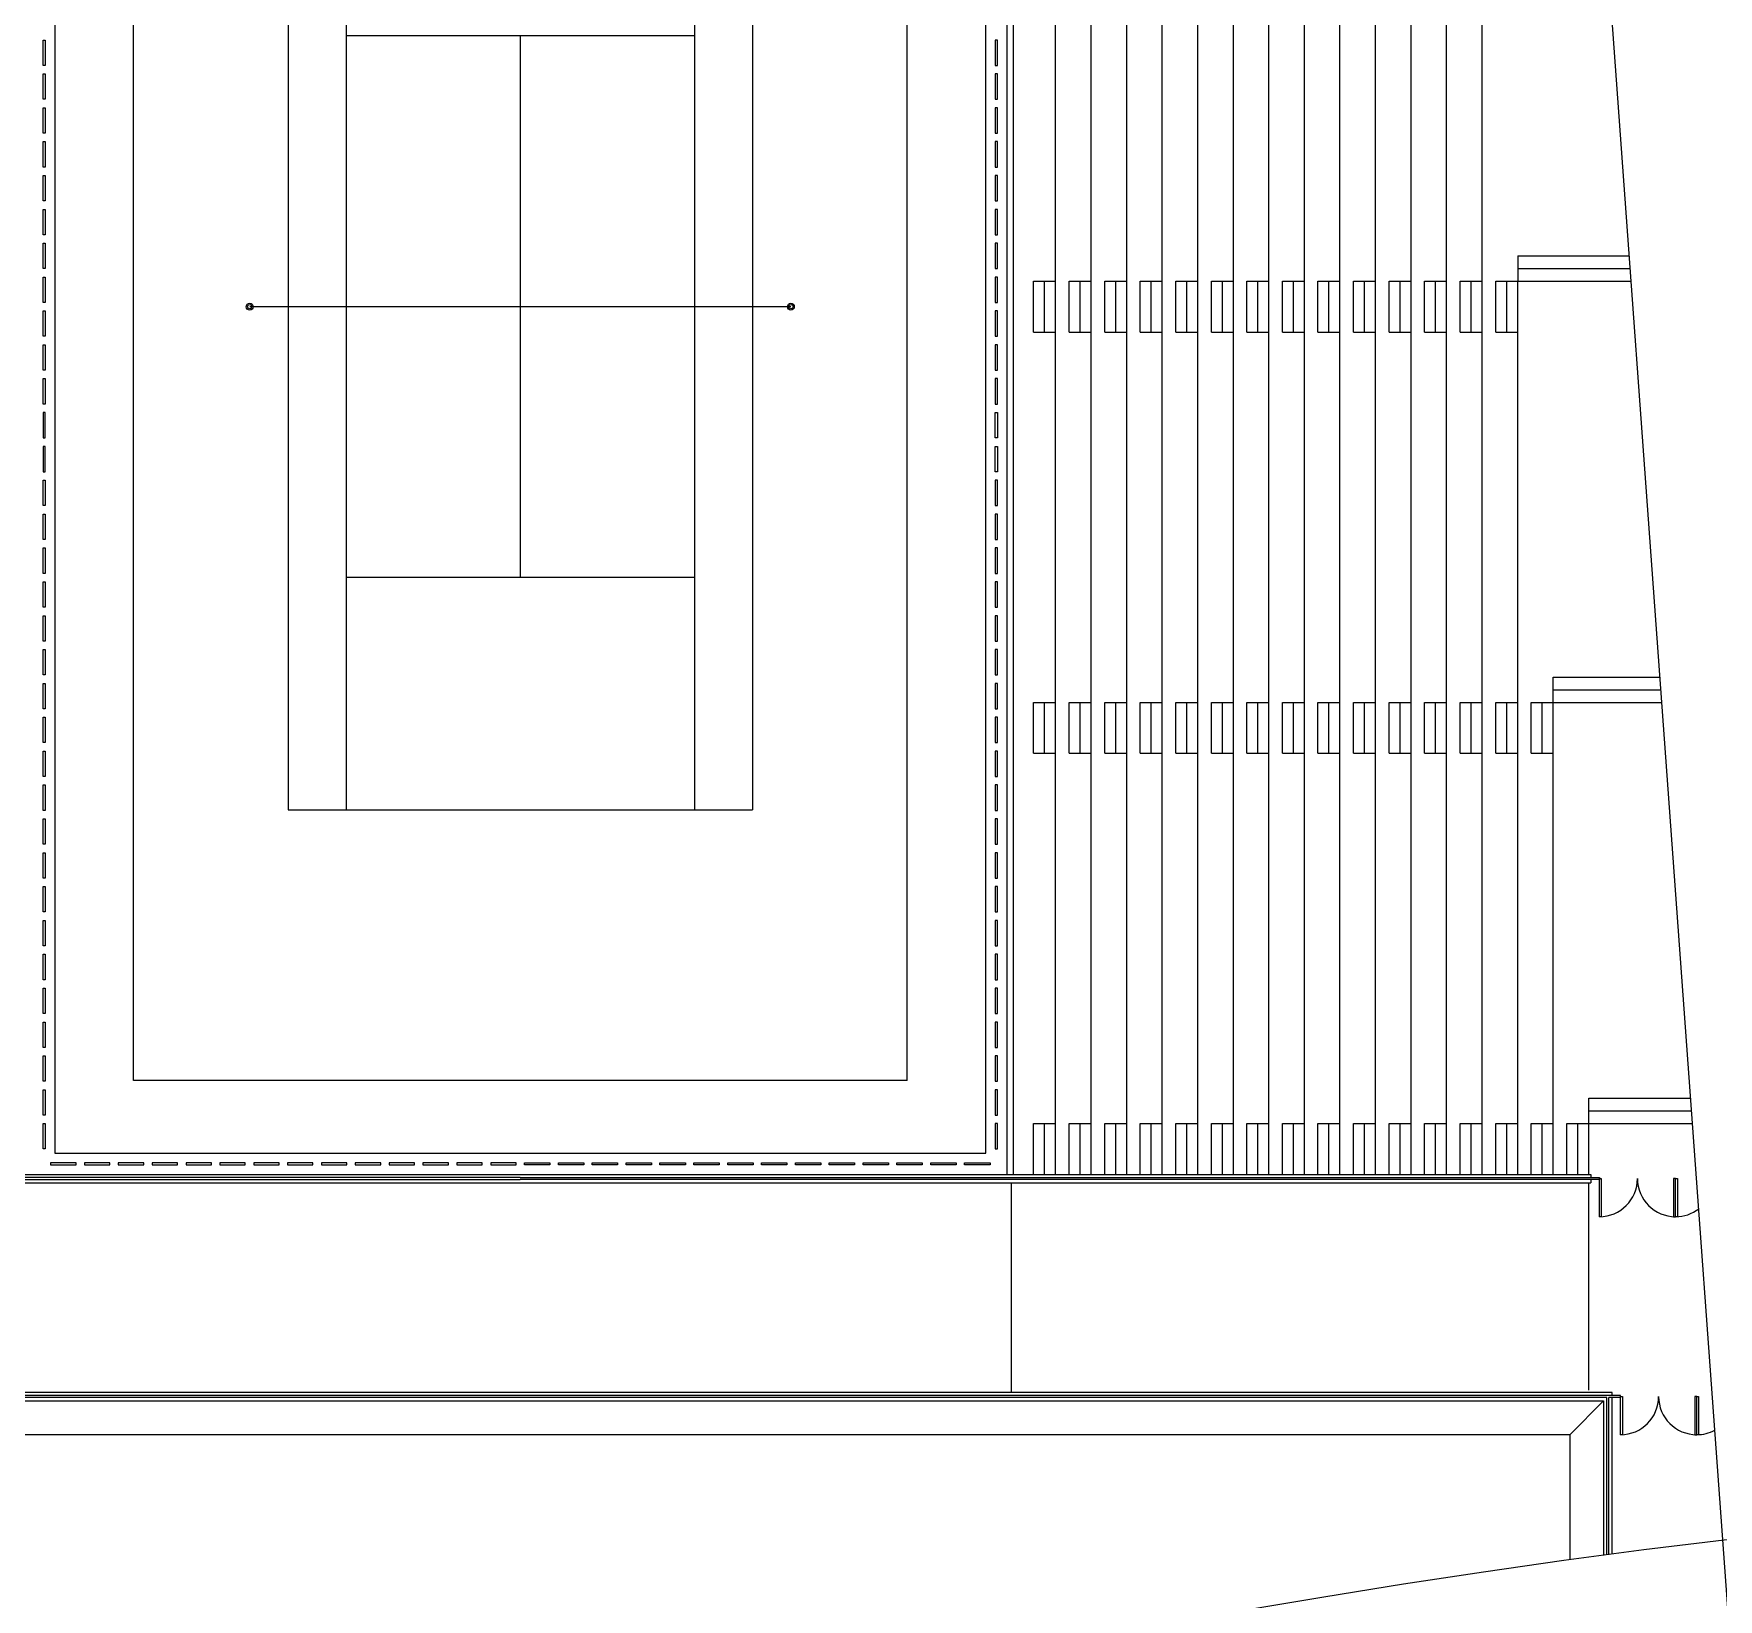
# Model space of a CAD drawing. Extents: x 23317406 to 24383751, y 42324270 to 43451021.
# Drawn here: x 24115700 to 24118354, y 43196501 to 43198967 of the extents above; entities that cross this region are included whole.
import ezdxf

# ---------------------------------------------------------------- set-up
doc = ezdxf.new("R2010")
doc.units = 0
doc.header["$MEASUREMENT"] = 0
doc.layers.add('CT', color=9, linetype='CONTINUOUS')
doc.layers.add('墙', color=7, linetype='CONTINUOUS')

msp = doc.modelspace()

# ---------------------------------------------------------------- linework, layer by layer
at = {"layer": 'CT', "color": 6, "linetype": 'ByBlock'}
for p, q in [((24118461.67937, 43195218.42503, -1), (24118086.0697, 43200376.79794, -1)), ((24117233.70132, 43199903.46461, -1), (24117233.70132, 43197170.13128, -1)), ((24117243.70132, 43199903.46461, -1), (24117243.70132, 43197170.13128, -1)), ((24117310.36798, 43197170.13128, -1), (24117310.36798, 43199903.46461, -1)), ((24117366.36798, 43197170.13128, -1), (24117366.36798, 43199903.46461, -1)), ((24117422.36798, 43197170.13128, -1), (24117422.36798, 43199903.46461, -1)), ((24117478.36798, 43197170.13128, -1), (24117478.36798, 43199903.46461, -1)), ((24117534.36798, 43197170.13128, -1), (24117534.36798, 43199903.46461, -1)), ((24117590.36798, 43197170.13128, -1), (24117590.36798, 43199903.46461, -1)), ((24117646.36798, 43197170.13128, -1), (24117646.36798, 43199903.46461, -1)), ((24117702.36798, 43197170.13128, -1), (24117702.36798, 43199903.46461, -1)), ((24117758.36798, 43197170.13128, -1), (24117758.36798, 43199903.46461, -1)), ((24117814.36798, 43197170.13128, -1), (24117814.36798, 43199903.46461, -1)), ((24117870.36798, 43197170.13128, -1), (24117870.36798, 43199903.46461, -1)), ((24117926.36798, 43197170.13128, -1), (24117926.36798, 43199903.46461, -1)), ((24117982.36798, 43197170.13128, -1), (24117982.36798, 43199903.46461, -1)), ((24115733.70132, 43199870.13128, -1), (24115733.70132, 43197203.46461, -1)), ((24117200.36798, 43197203.46461, -1), (24117200.36798, 43199870.13128, -1)), ((24115857.36798, 43197317.79794, -1), (24115857.36798, 43199755.79794, -1)), ((24117076.70132, 43197317.79794, -1), (24117076.70132, 43199755.79794, -1)), ((24116101.36798, 43199329.13128, -1), (24116101.36798, 43197744.46461, -1)), ((24116192.70132, 43199329.13128, -1), (24116192.70132, 43197744.46461, -1)), ((24116741.36798, 43199329.13128, -1), (24116741.36798, 43197744.46461, -1)), ((24116832.70132, 43199329.13128, -1), (24116832.70132, 43197744.46461, -1)), ((24115715.36799, 43198916.79794, -1), (24115715.36799, 43198956.79794, -1)), ((24115715.36799, 43198956.79794, -1), (24115718.70132, 43198956.79794, -1)), ((24115718.70132, 43198956.79794, -1), (24115718.70132, 43198916.79794, -1)), ((24116741.36798, 43198963.46461, -1), (24116192.70132, 43198963.46461, -1)), ((24116467.03465, 43198963.46461, -1), (24116467.03465, 43198110.13128, -1)), ((24117218.70132, 43198956.79794, -1), (24117215.36798, 43198956.79794, -1)), ((24117215.36798, 43198956.79794, -1), (24117215.36798, 43198916.79794, -1)), ((24117218.70132, 43198916.79794, -1), (24117218.70132, 43198956.79794, -1)), ((24115718.70132, 43198916.79794, -1), (24115715.36799, 43198916.79794, -1)), ((24115715.36799, 43198863.46461, -1), (24115715.36799, 43198903.46461, -1)), ((24115715.36799, 43198903.46461, -1), (24115718.70132, 43198903.46461, -1)), ((24115718.70132, 43198903.46461, -1), (24115718.70132, 43198863.46461, -1)), ((24117215.36798, 43198916.79794, -1), (24117218.70132, 43198916.79794, -1)), ((24117218.70132, 43198903.46461, -1), (24117215.36798, 43198903.46461, -1)), ((24117215.36798, 43198903.46461, -1), (24117215.36798, 43198863.46461, -1)), ((24117218.70132, 43198863.46461, -1), (24117218.70132, 43198903.46461, -1)), ((24115718.70132, 43198863.46461, -1), (24115715.36799, 43198863.46461, -1)), ((24115715.36799, 43198810.13128, -1), (24115715.36799, 43198850.13128, -1)), ((24115715.36799, 43198850.13128, -1), (24115718.70132, 43198850.13128, -1)), ((24115718.70132, 43198850.13128, -1), (24115718.70132, 43198810.13128, -1)), ((24117215.36798, 43198863.46461, -1), (24117218.70132, 43198863.46461, -1)), ((24117218.70132, 43198850.13128, -1), (24117215.36798, 43198850.13128, -1)), ((24117215.36798, 43198850.13128, -1), (24117215.36798, 43198810.13128, -1)), ((24117218.70132, 43198810.13128, -1), (24117218.70132, 43198850.13128, -1)), ((24115718.70132, 43198810.13128, -1), (24115715.36799, 43198810.13128, -1)), ((24115715.36799, 43198756.79794, -1), (24115715.36799, 43198796.79794, -1)), ((24115715.36799, 43198796.79794, -1), (24115718.70132, 43198796.79794, -1)), ((24115718.70132, 43198796.79794, -1), (24115718.70132, 43198756.79794, -1)), ((24117215.36798, 43198810.13128, -1), (24117218.70132, 43198810.13128, -1)), ((24117218.70132, 43198796.79794, -1), (24117215.36798, 43198796.79794, -1)), ((24117215.36798, 43198796.79794, -1), (24117215.36798, 43198756.79794, -1)), ((24117218.70132, 43198756.79794, -1), (24117218.70132, 43198796.79794, -1)), ((24115718.70132, 43198756.79794, -1), (24115715.36799, 43198756.79794, -1)), ((24115715.36799, 43198703.46461, -1), (24115715.36799, 43198743.46461, -1)), ((24115715.36799, 43198743.46461, -1), (24115718.70132, 43198743.46461, -1)), ((24115718.70132, 43198743.46461, -1), (24115718.70132, 43198703.46461, -1)), ((24117215.36798, 43198756.79794, -1), (24117218.70132, 43198756.79794, -1)), ((24117218.70132, 43198743.46461, -1), (24117215.36798, 43198743.46461, -1)), ((24117215.36798, 43198743.46461, -1), (24117215.36798, 43198703.46461, -1)), ((24117218.70132, 43198703.46461, -1), (24117218.70132, 43198743.46461, -1)), ((24115718.70132, 43198703.46461, -1), (24115715.36799, 43198703.46461, -1)), ((24115715.36799, 43198650.13128, -1), (24115715.36799, 43198690.13128, -1)), ((24115715.36799, 43198690.13128, -1), (24115718.70132, 43198690.13128, -1)), ((24115718.70132, 43198690.13128, -1), (24115718.70132, 43198650.13128, -1)), ((24117215.36798, 43198703.46461, -1), (24117218.70132, 43198703.46461, -1)), ((24117218.70132, 43198690.13128, -1), (24117215.36798, 43198690.13128, -1)), ((24117215.36798, 43198690.13128, -1), (24117215.36798, 43198650.13128, -1)), ((24117218.70132, 43198650.13128, -1), (24117218.70132, 43198690.13128, -1)), ((24115718.70132, 43198650.13128, -1), (24115715.36799, 43198650.13128, -1)), ((24115715.36799, 43198596.79794, -1), (24115715.36799, 43198636.79794, -1)), ((24115715.36799, 43198636.79794, -1), (24115718.70132, 43198636.79794, -1)), ((24115718.70132, 43198636.79794, -1), (24115718.70132, 43198596.79794, -1)), ((24117215.36798, 43198650.13128, -1), (24117218.70132, 43198650.13128, -1)), ((24117218.70132, 43198636.79794, -1), (24117215.36798, 43198636.79794, -1)), ((24117215.36798, 43198636.79794, -1), (24117215.36798, 43198596.79794, -1)), ((24117218.70132, 43198596.79794, -1), (24117218.70132, 43198636.79794, -1)), ((24118038.36798, 43198616.79794, -1), (24118214.22503, 43198616.79794, -1)), ((24118038.36798, 43198616.79794, -1), (24118038.36798, 43198576.79794, -1)), ((24115718.70132, 43198596.79794, -1), (24115715.36799, 43198596.79794, -1)), ((24115715.36799, 43198543.46461, -1), (24115715.36799, 43198583.46461, -1)), ((24115715.36799, 43198583.46461, -1), (24115718.70132, 43198583.46461, -1)), ((24115718.70132, 43198583.46461, -1), (24115718.70132, 43198543.46461, -1)), ((24117215.36798, 43198596.79794, -1), (24117218.70132, 43198596.79794, -1)), ((24117218.70132, 43198583.46461, -1), (24117215.36798, 43198583.46461, -1)), ((24117215.36798, 43198583.46461, -1), (24117215.36798, 43198543.46461, -1)), ((24117218.70132, 43198543.46461, -1), (24117218.70132, 43198583.46461, -1)), ((24118038.36798, 43198596.79794, -1), (24118215.68135, 43198596.79794, -1)), ((24117275.70132, 43198576.79794, -1), (24117310.36798, 43198576.79794, -1)), ((24117275.70132, 43198496.79794, -1), (24117275.70132, 43198576.79794, -1)), ((24117293.03465, 43198496.79794, -1), (24117293.03465, 43198576.79794, -1)), ((24117331.70132, 43198576.79794, -1), (24117366.36798, 43198576.79794, -1)), ((24117331.70132, 43198496.79794, -1), (24117331.70132, 43198576.79794, -1)), ((24117349.03465, 43198496.79794, -1), (24117349.03465, 43198576.79794, -1)), ((24117387.70132, 43198576.79794, -1), (24117422.36798, 43198576.79794, -1)), ((24117387.70132, 43198496.79794, -1), (24117387.70132, 43198576.79794, -1)), ((24117405.03465, 43198496.79794, -1), (24117405.03465, 43198576.79794, -1)), ((24117443.70132, 43198576.79794, -1), (24117478.36798, 43198576.79794, -1)), ((24117443.70132, 43198496.79794, -1), (24117443.70132, 43198576.79794, -1)), ((24117461.03465, 43198496.79794, -1), (24117461.03465, 43198576.79794, -1)), ((24117499.70132, 43198576.79794, -1), (24117534.36798, 43198576.79794, -1)), ((24117499.70132, 43198496.79794, -1), (24117499.70132, 43198576.79794, -1)), ((24117517.03465, 43198496.79794, -1), (24117517.03465, 43198576.79794, -1)), ((24117555.70132, 43198576.79794, -1), (24117590.36798, 43198576.79794, -1)), ((24117555.70132, 43198496.79794, -1), (24117555.70132, 43198576.79794, -1)), ((24117573.03465, 43198496.79794, -1), (24117573.03465, 43198576.79794, -1)), ((24117611.70132, 43198576.79794, -1), (24117646.36798, 43198576.79794, -1)), ((24117611.70132, 43198496.79794, -1), (24117611.70132, 43198576.79794, -1)), ((24117629.03465, 43198496.79794, -1), (24117629.03465, 43198576.79794, -1)), ((24117667.70132, 43198576.79794, -1), (24117702.36798, 43198576.79794, -1)), ((24117667.70132, 43198496.79794, -1), (24117667.70132, 43198576.79794, -1)), ((24117685.03465, 43198496.79794, -1), (24117685.03465, 43198576.79794, -1)), ((24117723.70132, 43198576.79794, -1), (24117758.36798, 43198576.79794, -1)), ((24117723.70132, 43198496.79794, -1), (24117723.70132, 43198576.79794, -1)), ((24117741.03465, 43198496.79794, -1), (24117741.03465, 43198576.79794, -1)), ((24117779.70132, 43198576.79794, -1), (24117814.36798, 43198576.79794, -1)), ((24117779.70132, 43198496.79794, -1), (24117779.70132, 43198576.79794, -1)), ((24117797.03465, 43198496.79794, -1), (24117797.03465, 43198576.79794, -1)), ((24117835.70132, 43198576.79794, -1), (24117870.36798, 43198576.79794, -1)), ((24117835.70132, 43198496.79794, -1), (24117835.70132, 43198576.79794, -1)), ((24117853.03465, 43198496.79794, -1), (24117853.03465, 43198576.79794, -1)), ((24117891.70132, 43198496.79794, -1), (24117891.70132, 43198576.79794, -1)), ((24117891.70132, 43198576.79794, -1), (24117926.36798, 43198576.79794, -1)), ((24117909.03465, 43198496.79794, -1), (24117909.03465, 43198576.79794, -1)), ((24117947.70132, 43198496.79794, -1), (24117947.70132, 43198576.79794, -1)), ((24117947.70132, 43198576.79794, -1), (24117982.36798, 43198576.79794, -1)), ((24117965.03465, 43198496.79794, -1), (24117965.03465, 43198576.79794, -1)), ((24118003.70132, 43198496.79794, -1), (24118003.70132, 43198576.79794, -1)), ((24118003.70132, 43198576.79794, -1), (24118038.36798, 43198576.79794, -1)), ((24118021.03465, 43198496.79794, -1), (24118021.03465, 43198576.79794, -1)), ((24118038.36798, 43197170.13128, -1), (24118038.36798, 43198576.79794, -1)), ((24118038.36798, 43198576.79794, -1), (24118217.13766, 43198576.79794, -1)), ((24115718.70132, 43198543.46461, -1), (24115715.36799, 43198543.46461, -1)), ((24115715.36799, 43198490.13128, -1), (24115715.36799, 43198530.13128, -1)), ((24115715.36799, 43198530.13128, -1), (24115718.70132, 43198530.13128, -1)), ((24115718.70132, 43198530.13128, -1), (24115718.70132, 43198490.13128, -1)), ((24116893.36798, 43198536.79794, -1), (24116040.70132, 43198536.79794, -1)), ((24117215.36798, 43198543.46461, -1), (24117218.70132, 43198543.46461, -1)), ((24117218.70132, 43198530.13128, -1), (24117215.36798, 43198530.13128, -1)), ((24117215.36798, 43198530.13128, -1), (24117215.36798, 43198490.13128, -1)), ((24117218.70132, 43198490.13128, -1), (24117218.70132, 43198530.13128, -1)), ((24115718.70132, 43198490.13128, -1), (24115715.36799, 43198490.13128, -1)), ((24115715.36799, 43198436.79794, -1), (24115715.36799, 43198476.79794, -1)), ((24115715.36799, 43198476.79794, -1), (24115718.70132, 43198476.79794, -1)), ((24115718.70132, 43198476.79794, -1), (24115718.70132, 43198436.79794, -1)), ((24117215.36798, 43198490.13128, -1), (24117218.70132, 43198490.13128, -1)), ((24117218.70132, 43198476.79794, -1), (24117215.36798, 43198476.79794, -1)), ((24117215.36798, 43198476.79794, -1), (24117215.36798, 43198436.79794, -1)), ((24117218.70132, 43198436.79794, -1), (24117218.70132, 43198476.79794, -1)), ((24117275.70132, 43198496.79794, -1), (24117310.36798, 43198496.79794, -1)), ((24117331.70132, 43198496.79794, -1), (24117366.36798, 43198496.79794, -1)), ((24117387.70132, 43198496.79794, -1), (24117422.36798, 43198496.79794, -1)), ((24117443.70132, 43198496.79794, -1), (24117478.36798, 43198496.79794, -1)), ((24117499.70132, 43198496.79794, -1), (24117534.36798, 43198496.79794, -1)), ((24117555.70132, 43198496.79794, -1), (24117590.36798, 43198496.79794, -1)), ((24117611.70132, 43198496.79794, -1), (24117646.36798, 43198496.79794, -1)), ((24117667.70132, 43198496.79794, -1), (24117702.36798, 43198496.79794, -1)), ((24117723.70132, 43198496.79794, -1), (24117758.36798, 43198496.79794, -1)), ((24117779.70132, 43198496.79794, -1), (24117814.36798, 43198496.79794, -1)), ((24117835.70132, 43198496.79794, -1), (24117870.36798, 43198496.79794, -1)), ((24117891.70132, 43198496.79794, -1), (24117926.36798, 43198496.79794, -1)), ((24117947.70132, 43198496.79794, -1), (24117982.36798, 43198496.79794, -1)), ((24118003.70132, 43198496.79794, -1), (24118038.36798, 43198496.79794, -1)), ((24115718.70132, 43198436.79794, -1), (24115715.36799, 43198436.79794, -1)), ((24115715.36799, 43198383.46461, -1), (24115715.36799, 43198423.46461, -1)), ((24115715.36799, 43198423.46461, -1), (24115718.70132, 43198423.46461, -1)), ((24115718.70132, 43198423.46461, -1), (24115718.70132, 43198383.46461, -1)), ((24117215.36798, 43198436.79794, -1), (24117218.70132, 43198436.79794, -1)), ((24117218.70132, 43198423.46461, -1), (24117215.36798, 43198423.46461, -1)), ((24117215.36798, 43198423.46461, -1), (24117215.36798, 43198383.46461, -1)), ((24117218.70132, 43198383.46461, -1), (24117218.70132, 43198423.46461, -1)), ((24115718.70132, 43198383.46461, -1), (24115715.36799, 43198383.46461, -1)), ((24115715.36799, 43198370.13128, -1), (24115715.36799, 43198330.13128, -1)), ((24115718.70132, 43198370.13128, -1), (24115715.36799, 43198370.13128, -1)), ((24115718.70132, 43198330.13128, -1), (24115718.70132, 43198370.13128, -1)), ((24117215.36798, 43198383.46461, -1), (24117218.70132, 43198383.46461, -1)), ((24117215.36799, 43198330.13128, -1), (24117215.36799, 43198370.13128, -1)), ((24117215.36799, 43198370.13128, -1), (24117218.70132, 43198370.13128, -1)), ((24117218.70132, 43198370.13128, -1), (24117218.70132, 43198330.13128, -1)), ((24115715.36799, 43198330.13128, -1), (24115718.70132, 43198330.13128, -1)), ((24115715.36799, 43198316.79794, -1), (24115715.36799, 43198276.79794, -1)), ((24115718.70132, 43198316.79794, -1), (24115715.36799, 43198316.79794, -1)), ((24115718.70132, 43198276.79794, -1), (24115718.70132, 43198316.79794, -1)), ((24117218.70132, 43198330.13128, -1), (24117215.36799, 43198330.13128, -1)), ((24117215.36799, 43198276.79794, -1), (24117215.36799, 43198316.79794, -1)), ((24117215.36799, 43198316.79794, -1), (24117218.70132, 43198316.79794, -1)), ((24117218.70132, 43198316.79794, -1), (24117218.70132, 43198276.79794, -1)), ((24115715.36799, 43198276.79794, -1), (24115718.70132, 43198276.79794, -1)), ((24115715.36799, 43198223.46461, -1), (24115715.36799, 43198263.46461, -1)), ((24115715.36799, 43198263.46461, -1), (24115718.70132, 43198263.46461, -1)), ((24115718.70132, 43198263.46461, -1), (24115718.70132, 43198223.46461, -1)), ((24117218.70132, 43198276.79794, -1), (24117215.36799, 43198276.79794, -1)), ((24117218.70132, 43198263.46461, -1), (24117215.36799, 43198263.46461, -1)), ((24117215.36799, 43198263.46461, -1), (24117215.36799, 43198223.46461, -1)), ((24117218.70132, 43198223.46461, -1), (24117218.70132, 43198263.46461, -1)), ((24115718.70132, 43198223.46461, -1), (24115715.36799, 43198223.46461, -1)), ((24115715.36799, 43198170.13128, -1), (24115715.36799, 43198210.13128, -1)), ((24115715.36799, 43198210.13128, -1), (24115718.70132, 43198210.13128, -1)), ((24115718.70132, 43198210.13128, -1), (24115718.70132, 43198170.13128, -1)), ((24117215.36799, 43198223.46461, -1), (24117218.70132, 43198223.46461, -1)), ((24117218.70132, 43198210.13128, -1), (24117215.36799, 43198210.13128, -1)), ((24117215.36799, 43198210.13128, -1), (24117215.36799, 43198170.13128, -1)), ((24117218.70132, 43198170.13128, -1), (24117218.70132, 43198210.13128, -1)), ((24115718.70132, 43198170.13128, -1), (24115715.36799, 43198170.13128, -1)), ((24115715.36799, 43198116.79794, -1), (24115715.36799, 43198156.79794, -1)), ((24115715.36799, 43198156.79794, -1), (24115718.70132, 43198156.79794, -1)), ((24115718.70132, 43198156.79794, -1), (24115718.70132, 43198116.79794, -1)), ((24117215.36799, 43198170.13128, -1), (24117218.70132, 43198170.13128, -1)), ((24117218.70132, 43198156.79794, -1), (24117215.36799, 43198156.79794, -1)), ((24117215.36799, 43198156.79794, -1), (24117215.36799, 43198116.79794, -1)), ((24117218.70132, 43198116.79794, -1), (24117218.70132, 43198156.79794, -1)), ((24115718.70132, 43198116.79794, -1), (24115715.36799, 43198116.79794, -1)), ((24115715.36799, 43198063.46461, -1), (24115715.36799, 43198103.46461, -1)), ((24115715.36799, 43198103.46461, -1), (24115718.70132, 43198103.46461, -1)), ((24115718.70132, 43198103.46461, -1), (24115718.70133, 43198063.46461, -1)), ((24116741.36798, 43198110.13128, -1), (24116192.70132, 43198110.13128, -1)), ((24117215.36799, 43198116.79794, -1), (24117218.70132, 43198116.79794, -1)), ((24117218.70132, 43198103.46461, -1), (24117215.36799, 43198103.46461, -1)), ((24117215.36799, 43198103.46461, -1), (24117215.36799, 43198063.46461, -1)), ((24117218.70132, 43198063.46461, -1), (24117218.70132, 43198103.46461, -1)), ((24115718.70133, 43198063.46461, -1), (24115715.36799, 43198063.46461, -1)), ((24115715.36799, 43198010.13128, -1), (24115715.36799, 43198050.13128, -1)), ((24115715.36799, 43198050.13128, -1), (24115718.70133, 43198050.13128, -1)), ((24115718.70133, 43198050.13128, -1), (24115718.70133, 43198010.13128, -1)), ((24117215.36799, 43198063.46461, -1), (24117218.70132, 43198063.46461, -1)), ((24117218.70132, 43198050.13128, -1), (24117215.36799, 43198050.13128, -1)), ((24117215.36799, 43198050.13128, -1), (24117215.36799, 43198010.13128, -1)), ((24117218.70132, 43198010.13128, -1), (24117218.70132, 43198050.13128, -1)), ((24115718.70133, 43198010.13128, -1), (24115715.36799, 43198010.13128, -1)), ((24115715.36799, 43197956.79794, -1), (24115715.36799, 43197996.79794, -1)), ((24115715.36799, 43197996.79794, -1), (24115718.70133, 43197996.79794, -1)), ((24115718.70133, 43197996.79794, -1), (24115718.70133, 43197956.79794, -1)), ((24117215.36799, 43198010.13128, -1), (24117218.70132, 43198010.13128, -1)), ((24117218.70132, 43197996.79794, -1), (24117215.36799, 43197996.79794, -1)), ((24117215.36799, 43197996.79794, -1), (24117215.36799, 43197956.79794, -1)), ((24117218.70132, 43197956.79794, -1), (24117218.70132, 43197996.79794, -1)), ((24115718.70133, 43197956.79794, -1), (24115715.36799, 43197956.79794, -1)), ((24115715.36799, 43197903.46461, -1), (24115715.36799, 43197943.46461, -1)), ((24115715.36799, 43197943.46461, -1), (24115718.70133, 43197943.46461, -1)), ((24115718.70133, 43197943.46461, -1), (24115718.70133, 43197903.46461, -1)), ((24117215.36799, 43197956.79794, -1), (24117218.70132, 43197956.79794, -1)), ((24117218.70132, 43197943.46461, -1), (24117215.36799, 43197943.46461, -1)), ((24117215.36799, 43197943.46461, -1), (24117215.36799, 43197903.46461, -1)), ((24117218.70132, 43197903.46461, -1), (24117218.70132, 43197943.46461, -1)), ((24118094.36798, 43197170.13128, -1), (24118094.36798, 43197953.46461, -1)), ((24118094.36798, 43197953.46461, -1), (24118262.52601, 43197953.46461, -1)), ((24118094.36798, 43197933.46461, -1), (24118263.98232, 43197933.46461, -1)), ((24115718.70133, 43197903.46461, -1), (24115715.36799, 43197903.46461, -1)), ((24115715.36799, 43197850.13128, -1), (24115715.36799, 43197890.13128, -1)), ((24115715.36799, 43197890.13128, -1), (24115718.70133, 43197890.13128, -1)), ((24115718.70133, 43197890.13128, -1), (24115718.70133, 43197850.13128, -1)), ((24117215.36799, 43197903.46461, -1), (24117218.70132, 43197903.46461, -1)), ((24117218.70132, 43197890.13128, -1), (24117215.36799, 43197890.13128, -1)), ((24117215.36799, 43197890.13128, -1), (24117215.36799, 43197850.13128, -1)), ((24117218.70132, 43197850.13128, -1), (24117218.70132, 43197890.13128, -1)), ((24117275.70132, 43197913.46461, -1), (24117310.36798, 43197913.46461, -1)), ((24117275.70132, 43197833.46461, -1), (24117275.70132, 43197913.46461, -1)), ((24117293.03465, 43197833.46461, -1), (24117293.03465, 43197913.46461, -1)), ((24117331.70132, 43197913.46461, -1), (24117366.36798, 43197913.46461, -1)), ((24117331.70132, 43197833.46461, -1), (24117331.70132, 43197913.46461, -1)), ((24117349.03465, 43197833.46461, -1), (24117349.03465, 43197913.46461, -1)), ((24117387.70132, 43197913.46461, -1), (24117422.36798, 43197913.46461, -1)), ((24117387.70132, 43197833.46461, -1), (24117387.70132, 43197913.46461, -1)), ((24117405.03465, 43197833.46461, -1), (24117405.03465, 43197913.46461, -1)), ((24117443.70132, 43197913.46461, -1), (24117478.36798, 43197913.46461, -1)), ((24117443.70132, 43197833.46461, -1), (24117443.70132, 43197913.46461, -1)), ((24117461.03465, 43197833.46461, -1), (24117461.03465, 43197913.46461, -1)), ((24117499.70132, 43197913.46461, -1), (24117534.36798, 43197913.46461, -1)), ((24117499.70132, 43197833.46461, -1), (24117499.70132, 43197913.46461, -1)), ((24117517.03465, 43197833.46461, -1), (24117517.03465, 43197913.46461, -1)), ((24117555.70132, 43197913.46461, -1), (24117590.36798, 43197913.46461, -1)), ((24117555.70132, 43197833.46461, -1), (24117555.70132, 43197913.46461, -1)), ((24117573.03465, 43197833.46461, -1), (24117573.03465, 43197913.46461, -1)), ((24117611.70132, 43197913.46461, -1), (24117646.36798, 43197913.46461, -1)), ((24117611.70132, 43197833.46461, -1), (24117611.70132, 43197913.46461, -1)), ((24117629.03465, 43197833.46461, -1), (24117629.03465, 43197913.46461, -1)), ((24117667.70132, 43197913.46461, -1), (24117702.36798, 43197913.46461, -1)), ((24117667.70132, 43197833.46461, -1), (24117667.70132, 43197913.46461, -1)), ((24117685.03465, 43197833.46461, -1), (24117685.03465, 43197913.46461, -1)), ((24117723.70132, 43197913.46461, -1), (24117758.36798, 43197913.46461, -1)), ((24117723.70132, 43197833.46461, -1), (24117723.70132, 43197913.46461, -1)), ((24117741.03465, 43197833.46461, -1), (24117741.03465, 43197913.46461, -1)), ((24117779.70132, 43197913.46461, -1), (24117814.36798, 43197913.46461, -1)), ((24117779.70132, 43197833.46461, -1), (24117779.70132, 43197913.46461, -1)), ((24117797.03465, 43197833.46461, -1), (24117797.03465, 43197913.46461, -1)), ((24117835.70132, 43197913.46461, -1), (24117870.36798, 43197913.46461, -1)), ((24117835.70132, 43197833.46461, -1), (24117835.70132, 43197913.46461, -1)), ((24117853.03465, 43197833.46461, -1), (24117853.03465, 43197913.46461, -1)), ((24117891.70132, 43197833.46461, -1), (24117891.70132, 43197913.46461, -1)), ((24117891.70132, 43197913.46461, -1), (24117926.36798, 43197913.46461, -1)), ((24117909.03465, 43197833.46461, -1), (24117909.03465, 43197913.46461, -1)), ((24117947.70132, 43197833.46461, -1), (24117947.70132, 43197913.46461, -1)), ((24117947.70132, 43197913.46461, -1), (24117982.36798, 43197913.46461, -1)), ((24117965.03465, 43197833.46461, -1), (24117965.03465, 43197913.46461, -1)), ((24118003.70132, 43197833.46461, -1), (24118003.70132, 43197913.46461, -1)), ((24118003.70132, 43197913.46461, -1), (24118038.36798, 43197913.46461, -1)), ((24118021.03465, 43197833.46461, -1), (24118021.03465, 43197913.46461, -1)), ((24118059.70132, 43197833.46461, -1), (24118059.70132, 43197913.46461, -1)), ((24118059.70132, 43197913.46461, -1), (24118094.36798, 43197913.46461, -1)), ((24118077.03465, 43197833.46461, -1), (24118077.03465, 43197913.46461, -1)), ((24118094.36798, 43197913.46461, -1), (24118265.43863, 43197913.46461, -1)), ((24115718.70133, 43197850.13128, -1), (24115715.36799, 43197850.13128, -1)), ((24115715.36799, 43197796.79794, -1), (24115715.36799, 43197836.79794, -1)), ((24115715.36799, 43197836.79794, -1), (24115718.70133, 43197836.79794, -1)), ((24115718.70133, 43197836.79794, -1), (24115718.70133, 43197796.79794, -1)), ((24117215.36799, 43197850.13128, -1), (24117218.70132, 43197850.13128, -1)), ((24117218.70132, 43197836.79794, -1), (24117215.36799, 43197836.79794, -1)), ((24117215.36799, 43197836.79794, -1), (24117215.36799, 43197796.79794, -1)), ((24117218.70132, 43197796.79794, -1), (24117218.70132, 43197836.79794, -1)), ((24117275.70132, 43197833.46461, -1), (24117310.36798, 43197833.46461, -1)), ((24117331.70132, 43197833.46461, -1), (24117366.36798, 43197833.46461, -1)), ((24117387.70132, 43197833.46461, -1), (24117422.36798, 43197833.46461, -1)), ((24117443.70132, 43197833.46461, -1), (24117478.36798, 43197833.46461, -1)), ((24117499.70132, 43197833.46461, -1), (24117534.36798, 43197833.46461, -1)), ((24117555.70132, 43197833.46461, -1), (24117590.36798, 43197833.46461, -1)), ((24117611.70132, 43197833.46461, -1), (24117646.36798, 43197833.46461, -1)), ((24117667.70132, 43197833.46461, -1), (24117702.36798, 43197833.46461, -1)), ((24117723.70132, 43197833.46461, -1), (24117758.36798, 43197833.46461, -1)), ((24117779.70132, 43197833.46461, -1), (24117814.36798, 43197833.46461, -1)), ((24117835.70132, 43197833.46461, -1), (24117870.36798, 43197833.46461, -1)), ((24117891.70132, 43197833.46461, -1), (24117926.36798, 43197833.46461, -1)), ((24117947.70132, 43197833.46461, -1), (24117982.36798, 43197833.46461, -1)), ((24118003.70132, 43197833.46461, -1), (24118038.36798, 43197833.46461, -1)), ((24118059.70132, 43197833.46461, -1), (24118094.36798, 43197833.46461, -1)), ((24115718.70133, 43197796.79794, -1), (24115715.36799, 43197796.79794, -1)), ((24115715.36799, 43197743.46461, -1), (24115715.36799, 43197783.46461, -1)), ((24115715.36799, 43197783.46461, -1), (24115718.70133, 43197783.46461, -1)), ((24115718.70133, 43197783.46461, -1), (24115718.70133, 43197743.46461, -1)), ((24117215.36799, 43197796.79794, -1), (24117218.70132, 43197796.79794, -1)), ((24117218.70132, 43197783.46461, -1), (24117215.36799, 43197783.46461, -1)), ((24117215.36799, 43197783.46461, -1), (24117215.36799, 43197743.46461, -1)), ((24117218.70132, 43197743.46461, -1), (24117218.70132, 43197783.46461, -1)), ((24115718.70133, 43197743.46461, -1), (24115715.36799, 43197743.46461, -1)), ((24115715.36799, 43197690.13128, -1), (24115715.36799, 43197730.13128, -1)), ((24115715.36799, 43197730.13128, -1), (24115718.70133, 43197730.13128, -1)), ((24115718.70133, 43197730.13128, -1), (24115718.70133, 43197690.13128, -1)), ((24116101.36798, 43197744.46461, -1), (24116832.70132, 43197744.46461, -1)), ((24117215.36799, 43197743.46461, -1), (24117218.70132, 43197743.46461, -1)), ((24117218.70132, 43197730.13128, -1), (24117215.36799, 43197730.13128, -1)), ((24117215.36799, 43197730.13128, -1), (24117215.36799, 43197690.13128, -1)), ((24117218.70132, 43197690.13128, -1), (24117218.70132, 43197730.13128, -1)), ((24115718.70133, 43197690.13128, -1), (24115715.36799, 43197690.13128, -1)), ((24117215.36799, 43197690.13128, -1), (24117218.70132, 43197690.13128, -1)), ((24115715.36799, 43197636.79794, -1), (24115715.36799, 43197676.79794, -1)), ((24115715.36799, 43197676.79794, -1), (24115718.70133, 43197676.79794, -1)), ((24115718.70133, 43197676.79794, -1), (24115718.70133, 43197636.79794, -1)), ((24117218.70132, 43197676.79794, -1), (24117215.36799, 43197676.79794, -1)), ((24117215.36799, 43197676.79794, -1), (24117215.36799, 43197636.79794, -1)), ((24117218.70132, 43197636.79794, -1), (24117218.70132, 43197676.79794, -1)), ((24115718.70133, 43197636.79794, -1), (24115715.36799, 43197636.79794, -1)), ((24117215.36799, 43197636.79794, -1), (24117218.70132, 43197636.79794, -1)), ((24115715.36799, 43197583.46461, -1), (24115715.36799, 43197623.46461, -1)), ((24115715.36799, 43197623.46461, -1), (24115718.70133, 43197623.46461, -1)), ((24115718.70133, 43197623.46461, -1), (24115718.70133, 43197583.46461, -1)), ((24117218.70132, 43197623.46461, -1), (24117215.36799, 43197623.46461, -1)), ((24117215.36799, 43197623.46461, -1), (24117215.36799, 43197583.46461, -1)), ((24117218.70132, 43197583.46461, -1), (24117218.70132, 43197623.46461, -1)), ((24115718.70133, 43197583.46461, -1), (24115715.36799, 43197583.46461, -1)), ((24117215.36799, 43197583.46461, -1), (24117218.70132, 43197583.46461, -1)), ((24115715.36799, 43197530.13128, -1), (24115715.36799, 43197570.13128, -1)), ((24115715.36799, 43197570.13128, -1), (24115718.70133, 43197570.13128, -1)), ((24115718.70133, 43197570.13128, -1), (24115718.70133, 43197530.13128, -1)), ((24117218.70132, 43197570.13128, -1), (24117215.36799, 43197570.13128, -1)), ((24117215.36799, 43197570.13128, -1), (24117215.36799, 43197530.13128, -1)), ((24117218.70132, 43197530.13128, -1), (24117218.70132, 43197570.13128, -1)), ((24115718.70133, 43197530.13128, -1), (24115715.36799, 43197530.13128, -1)), ((24117215.36799, 43197530.13128, -1), (24117218.70132, 43197530.13128, -1)), ((24115715.36799, 43197476.79794, -1), (24115715.36799, 43197516.79794, -1)), ((24115715.36799, 43197516.79794, -1), (24115718.70133, 43197516.79794, -1)), ((24115718.70133, 43197516.79794, -1), (24115718.70133, 43197476.79794, -1)), ((24117218.70132, 43197516.79794, -1), (24117215.36799, 43197516.79794, -1)), ((24117215.36799, 43197516.79794, -1), (24117215.36799, 43197476.79794, -1)), ((24117218.70132, 43197476.79794, -1), (24117218.70132, 43197516.79794, -1)), ((24115718.70133, 43197476.79794, -1), (24115715.36799, 43197476.79794, -1)), ((24117215.36799, 43197476.79794, -1), (24117218.70132, 43197476.79794, -1)), ((24115715.368, 43197423.46461, -1), (24115715.36799, 43197463.46461, -1)), ((24115715.36799, 43197463.46461, -1), (24115718.70133, 43197463.46461, -1)), ((24115718.70133, 43197463.46461, -1), (24115718.70133, 43197423.46461, -1)), ((24117218.70132, 43197463.46461, -1), (24117215.36799, 43197463.46461, -1)), ((24117215.36799, 43197463.46461, -1), (24117215.36799, 43197423.46461, -1)), ((24117218.70132, 43197423.46461, -1), (24117218.70132, 43197463.46461, -1)), ((24115718.70133, 43197423.46461, -1), (24115715.368, 43197423.46461, -1)), ((24117215.36799, 43197423.46461, -1), (24117218.70132, 43197423.46461, -1)), ((24115715.368, 43197370.13128, -1), (24115715.368, 43197410.13128, -1)), ((24115715.368, 43197410.13128, -1), (24115718.70133, 43197410.13128, -1)), ((24115718.70133, 43197410.13128, -1), (24115718.70133, 43197370.13128, -1)), ((24117218.70132, 43197410.13128, -1), (24117215.36799, 43197410.13128, -1)), ((24117215.36799, 43197410.13128, -1), (24117215.36799, 43197370.13128, -1)), ((24117218.70132, 43197370.13128, -1), (24117218.70132, 43197410.13128, -1)), ((24115718.70133, 43197370.13128, -1), (24115715.368, 43197370.13128, -1)), ((24117215.36799, 43197370.13128, -1), (24117218.70132, 43197370.13128, -1)), ((24115715.368, 43197316.79794, -1), (24115715.368, 43197356.79794, -1)), ((24115715.368, 43197356.79794, -1), (24115718.70133, 43197356.79794, -1)), ((24115718.70133, 43197356.79794, -1), (24115718.70133, 43197316.79794, -1)), ((24117218.70132, 43197356.79794, -1), (24117215.36799, 43197356.79794, -1)), ((24117215.36799, 43197356.79794, -1), (24117215.36799, 43197316.79794, -1)), ((24117218.70132, 43197316.79794, -1), (24117218.70132, 43197356.79794, -1)), ((24115718.70133, 43197316.79794, -1), (24115715.368, 43197316.79794, -1)), ((24117076.70132, 43197317.79794, -1), (24115857.36798, 43197317.79794, -1)), ((24117215.36799, 43197316.79794, -1), (24117218.70132, 43197316.79794, -1)), ((24115715.368, 43197263.46461, -1), (24115715.368, 43197303.46461, -1)), ((24115715.368, 43197303.46461, -1), (24115718.70133, 43197303.46461, -1)), ((24115718.70133, 43197303.46461, -1), (24115718.70133, 43197263.46461, -1)), ((24117218.70132, 43197303.46461, -1), (24117215.36799, 43197303.46461, -1)), ((24117215.36799, 43197303.46461, -1), (24117215.36799, 43197263.46461, -1)), ((24117218.70132, 43197263.46461, -1), (24117218.70132, 43197303.46461, -1)), ((24118150.36798, 43197170.13128, -1), (24118150.36798, 43197290.13128, -1)), ((24118150.36798, 43197290.13128, -1), (24118310.82698, 43197290.13128, -1)), ((24115718.70133, 43197263.46461, -1), (24115715.368, 43197263.46461, -1)), ((24117215.36799, 43197263.46461, -1), (24117218.70132, 43197263.46461, -1)), ((24118150.36798, 43197270.13128, -1), (24118312.28329, 43197270.13128, -1)), ((24115715.368, 43197210.13128, -1), (24115715.368, 43197250.13128, -1)), ((24115715.368, 43197250.13128, -1), (24115718.70133, 43197250.13128, -1)), ((24115718.70133, 43197250.13128, -1), (24115718.70133, 43197210.13128, -1)), ((24117218.70132, 43197250.13128, -1), (24117215.36799, 43197250.13128, -1)), ((24117215.36799, 43197250.13128, -1), (24117215.36799, 43197210.13128, -1)), ((24117218.70132, 43197210.13128, -1), (24117218.70132, 43197250.13128, -1)), ((24117275.70132, 43197250.13128, -1), (24117310.36798, 43197250.13128, -1)), ((24117275.70132, 43197170.13128, -1), (24117275.70132, 43197250.13128, -1)), ((24117293.03465, 43197170.13128, -1), (24117293.03465, 43197250.13128, -1)), ((24117331.70132, 43197250.13128, -1), (24117366.36798, 43197250.13128, -1)), ((24117331.70132, 43197170.13128, -1), (24117331.70132, 43197250.13128, -1)), ((24117349.03465, 43197170.13128, -1), (24117349.03465, 43197250.13128, -1)), ((24117387.70132, 43197250.13128, -1), (24117422.36798, 43197250.13128, -1)), ((24117387.70132, 43197170.13128, -1), (24117387.70132, 43197250.13128, -1)), ((24117405.03465, 43197170.13128, -1), (24117405.03465, 43197250.13128, -1)), ((24117443.70132, 43197250.13128, -1), (24117478.36798, 43197250.13128, -1)), ((24117443.70132, 43197170.13128, -1), (24117443.70132, 43197250.13128, -1)), ((24117461.03465, 43197170.13128, -1), (24117461.03465, 43197250.13128, -1)), ((24117499.70132, 43197250.13128, -1), (24117534.36798, 43197250.13128, -1)), ((24117499.70132, 43197170.13128, -1), (24117499.70132, 43197250.13128, -1)), ((24117517.03465, 43197170.13128, -1), (24117517.03465, 43197250.13128, -1)), ((24117555.70132, 43197250.13128, -1), (24117590.36798, 43197250.13128, -1)), ((24117555.70132, 43197170.13128, -1), (24117555.70132, 43197250.13128, -1)), ((24117573.03465, 43197170.13128, -1), (24117573.03465, 43197250.13128, -1)), ((24117611.70132, 43197250.13128, -1), (24117646.36798, 43197250.13128, -1)), ((24117611.70132, 43197170.13128, -1), (24117611.70132, 43197250.13128, -1)), ((24117629.03465, 43197170.13128, -1), (24117629.03465, 43197250.13128, -1)), ((24117667.70132, 43197250.13128, -1), (24117702.36798, 43197250.13128, -1)), ((24117667.70132, 43197170.13128, -1), (24117667.70132, 43197250.13128, -1)), ((24117685.03465, 43197170.13128, -1), (24117685.03465, 43197250.13128, -1)), ((24117723.70132, 43197250.13128, -1), (24117758.36798, 43197250.13128, -1)), ((24117723.70132, 43197170.13128, -1), (24117723.70132, 43197250.13128, -1)), ((24117741.03465, 43197170.13128, -1), (24117741.03465, 43197250.13128, -1)), ((24117779.70132, 43197250.13128, -1), (24117814.36798, 43197250.13128, -1)), ((24117779.70132, 43197170.13128, -1), (24117779.70132, 43197250.13128, -1)), ((24117797.03465, 43197170.13128, -1), (24117797.03465, 43197250.13128, -1)), ((24117835.70132, 43197250.13128, -1), (24117870.36798, 43197250.13128, -1)), ((24117835.70132, 43197170.13128, -1), (24117835.70132, 43197250.13128, -1)), ((24117853.03465, 43197170.13128, -1), (24117853.03465, 43197250.13128, -1)), ((24117891.70132, 43197250.13128, -1), (24117926.36798, 43197250.13128, -1)), ((24117891.70132, 43197170.13128, -1), (24117891.70132, 43197250.13128, -1)), ((24117909.03465, 43197170.13128, -1), (24117909.03465, 43197250.13128, -1)), ((24117947.70132, 43197250.13128, -1), (24117982.36798, 43197250.13128, -1)), ((24117947.70132, 43197170.13128, -1), (24117947.70132, 43197250.13128, -1)), ((24117965.03465, 43197170.13128, -1), (24117965.03465, 43197250.13128, -1)), ((24118003.70132, 43197250.13128, -1), (24118038.36798, 43197250.13128, -1)), ((24118003.70132, 43197170.13128, -1), (24118003.70132, 43197250.13128, -1)), ((24118021.03465, 43197170.13128, -1), (24118021.03465, 43197250.13128, -1)), ((24118059.70132, 43197250.13128, -1), (24118094.36798, 43197250.13128, -1)), ((24118059.70132, 43197170.13128, -1), (24118059.70132, 43197250.13128, -1)), ((24118077.03465, 43197170.13128, -1), (24118077.03465, 43197250.13128, -1)), ((24118115.70132, 43197250.13128, -1), (24118150.36798, 43197250.13128, -1)), ((24118115.70132, 43197170.13128, -1), (24118115.70132, 43197250.13128, -1)), ((24118133.03465, 43197170.13128, -1), (24118133.03465, 43197250.13128, -1)), ((24118150.36798, 43197250.13128, -1), (24118313.7396, 43197250.13128, -1)), ((24115718.70133, 43197210.13128, -1), (24115715.368, 43197210.13128, -1)), ((24115733.70132, 43197203.46461, -1), (24117200.36798, 43197203.46461, -1)), ((24117215.36799, 43197210.13128, -1), (24117218.70132, 43197210.13128, -1)), ((24115767.03465, 43197188.46461, -1), (24115727.03465, 43197188.46461, -1)), ((24115727.03465, 43197188.46461, -1), (24115727.03465, 43197185.13128, -1)), ((24115727.03465, 43197185.13128, -1), (24115767.03465, 43197185.13128, -1)), ((24115767.03465, 43197185.13128, -1), (24115767.03465, 43197188.46461, -1)), ((24115820.36798, 43197188.46461, -1), (24115780.36798, 43197188.46461, -1)), ((24115780.36798, 43197188.46461, -1), (24115780.36798, 43197185.13128, -1)), ((24115780.36798, 43197185.13128, -1), (24115820.36798, 43197185.13128, -1)), ((24115820.36798, 43197185.13128, -1), (24115820.36798, 43197188.46461, -1)), ((24115873.70132, 43197188.46461, -1), (24115833.70132, 43197188.46461, -1)), ((24115833.70132, 43197188.46461, -1), (24115833.70132, 43197185.13128, -1)), ((24115833.70132, 43197185.13128, -1), (24115873.70132, 43197185.13128, -1)), ((24115873.70132, 43197185.13128, -1), (24115873.70132, 43197188.46461, -1)), ((24115927.03465, 43197188.46461, -1), (24115887.03465, 43197188.46461, -1)), ((24115887.03465, 43197188.46461, -1), (24115887.03465, 43197185.13128, -1)), ((24115887.03465, 43197185.13128, -1), (24115927.03465, 43197185.13128, -1)), ((24115927.03465, 43197185.13128, -1), (24115927.03465, 43197188.46461, -1)), ((24115980.36798, 43197188.46461, -1), (24115940.36798, 43197188.46461, -1)), ((24115940.36798, 43197188.46461, -1), (24115940.36798, 43197185.13128, -1)), ((24115940.36798, 43197185.13128, -1), (24115980.36798, 43197185.13128, -1)), ((24115980.36798, 43197185.13128, -1), (24115980.36798, 43197188.46461, -1)), ((24116033.70132, 43197188.46461, -1), (24115993.70132, 43197188.46461, -1)), ((24115993.70132, 43197188.46461, -1), (24115993.70132, 43197185.13128, -1)), ((24115993.70132, 43197185.13128, -1), (24116033.70132, 43197185.13128, -1)), ((24116033.70132, 43197185.13128, -1), (24116033.70132, 43197188.46461, -1)), ((24116087.03465, 43197188.46461, -1), (24116047.03465, 43197188.46461, -1)), ((24116047.03465, 43197188.46461, -1), (24116047.03465, 43197185.13128, -1)), ((24116047.03465, 43197185.13128, -1), (24116087.03465, 43197185.13128, -1)), ((24116087.03465, 43197185.13128, -1), (24116087.03465, 43197188.46461, -1)), ((24116140.36798, 43197188.46461, -1), (24116100.36798, 43197188.46461, -1)), ((24116100.36798, 43197188.46461, -1), (24116100.36798, 43197185.13128, -1)), ((24116100.36798, 43197185.13128, -1), (24116140.36798, 43197185.13128, -1)), ((24116140.36798, 43197185.13128, -1), (24116140.36798, 43197188.46461, -1)), ((24116193.70132, 43197188.46461, -1), (24116153.70132, 43197188.46461, -1)), ((24116153.70132, 43197188.46461, -1), (24116153.70132, 43197185.13128, -1)), ((24116153.70132, 43197185.13128, -1), (24116193.70132, 43197185.13128, -1)), ((24116193.70132, 43197185.13128, -1), (24116193.70132, 43197188.46461, -1)), ((24116247.03465, 43197188.46461, -1), (24116207.03465, 43197188.46461, -1)), ((24116207.03465, 43197188.46461, -1), (24116207.03465, 43197185.13128, -1)), ((24116207.03465, 43197185.13128, -1), (24116247.03465, 43197185.13128, -1)), ((24116247.03465, 43197185.13128, -1), (24116247.03465, 43197188.46461, -1)), ((24116300.36798, 43197188.46461, -1), (24116260.36798, 43197188.46461, -1)), ((24116260.36798, 43197188.46461, -1), (24116260.36798, 43197185.13128, -1)), ((24116260.36798, 43197185.13128, -1), (24116300.36798, 43197185.13128, -1)), ((24116300.36798, 43197185.13128, -1), (24116300.36798, 43197188.46461, -1)), ((24116353.70132, 43197188.46461, -1), (24116313.70132, 43197188.46461, -1)), ((24116313.70132, 43197188.46461, -1), (24116313.70132, 43197185.13128, -1)), ((24116313.70132, 43197185.13128, -1), (24116353.70132, 43197185.13128, -1)), ((24116353.70132, 43197185.13128, -1), (24116353.70132, 43197188.46461, -1)), ((24116407.03465, 43197188.46461, -1), (24116367.03465, 43197188.46461, -1)), ((24116367.03465, 43197188.46461, -1), (24116367.03465, 43197185.13128, -1)), ((24116367.03465, 43197185.13128, -1), (24116407.03465, 43197185.13128, -1)), ((24116407.03465, 43197185.13128, -1), (24116407.03465, 43197188.46461, -1)), ((24116460.36798, 43197188.46461, -1), (24116420.36798, 43197188.46461, -1)), ((24116420.36798, 43197188.46461, -1), (24116420.36798, 43197185.13128, -1)), ((24116420.36798, 43197185.13128, -1), (24116460.36798, 43197185.13128, -1)), ((24116460.36798, 43197185.13128, -1), (24116460.36798, 43197188.46461, -1)), ((24116473.70132, 43197185.13128, -1), (24116473.70132, 43197188.46461, -1)), ((24116473.70132, 43197188.46461, -1), (24116513.70132, 43197188.46461, -1)), ((24116513.70132, 43197185.13128, -1), (24116473.70132, 43197185.13128, -1)), ((24116513.70132, 43197188.46461, -1), (24116513.70132, 43197185.13128, -1)), ((24116527.03465, 43197185.13128, -1), (24116527.03465, 43197188.46461, -1)), ((24116527.03465, 43197188.46461, -1), (24116567.03465, 43197188.46461, -1)), ((24116567.03465, 43197185.13128, -1), (24116527.03465, 43197185.13128, -1)), ((24116567.03465, 43197188.46461, -1), (24116567.03465, 43197185.13128, -1)), ((24116580.36798, 43197185.13128, -1), (24116580.36798, 43197188.46461, -1)), ((24116580.36798, 43197188.46461, -1), (24116620.36798, 43197188.46461, -1)), ((24116620.36798, 43197185.13128, -1), (24116580.36798, 43197185.13128, -1)), ((24116620.36798, 43197188.46461, -1), (24116620.36798, 43197185.13128, -1)), ((24116633.70132, 43197185.13128, -1), (24116633.70132, 43197188.46461, -1)), ((24116633.70132, 43197188.46461, -1), (24116673.70132, 43197188.46461, -1)), ((24116673.70132, 43197185.13128, -1), (24116633.70132, 43197185.13128, -1)), ((24116673.70132, 43197188.46461, -1), (24116673.70132, 43197185.13128, -1)), ((24116687.03465, 43197185.13128, -1), (24116687.03465, 43197188.46461, -1)), ((24116687.03465, 43197188.46461, -1), (24116727.03465, 43197188.46461, -1)), ((24116727.03465, 43197185.13128, -1), (24116687.03465, 43197185.13128, -1)), ((24116727.03465, 43197188.46461, -1), (24116727.03465, 43197185.13128, -1)), ((24116740.36798, 43197185.13128, -1), (24116740.36798, 43197188.46461, -1)), ((24116740.36798, 43197188.46461, -1), (24116780.36798, 43197188.46461, -1)), ((24116780.36798, 43197185.13128, -1), (24116740.36798, 43197185.13128, -1)), ((24116780.36798, 43197188.46461, -1), (24116780.36798, 43197185.13128, -1)), ((24116793.70132, 43197185.13128, -1), (24116793.70132, 43197188.46461, -1)), ((24116793.70132, 43197188.46461, -1), (24116833.70132, 43197188.46461, -1)), ((24116833.70132, 43197185.13128, -1), (24116793.70132, 43197185.13128, -1)), ((24116833.70132, 43197188.46461, -1), (24116833.70132, 43197185.13128, -1)), ((24116847.03465, 43197185.13128, -1), (24116847.03465, 43197188.46461, -1)), ((24116847.03465, 43197188.46461, -1), (24116887.03465, 43197188.46461, -1)), ((24116887.03465, 43197185.13128, -1), (24116847.03465, 43197185.13128, -1)), ((24116887.03465, 43197188.46461, -1), (24116887.03465, 43197185.13128, -1)), ((24116900.36798, 43197185.13128, -1), (24116900.36798, 43197188.46461, -1)), ((24116900.36798, 43197188.46461, -1), (24116940.36798, 43197188.46461, -1)), ((24116940.36798, 43197185.13128, -1), (24116900.36798, 43197185.13128, -1)), ((24116940.36798, 43197188.46461, -1), (24116940.36798, 43197185.13128, -1)), ((24116953.70132, 43197185.13128, -1), (24116953.70132, 43197188.46461, -1)), ((24116953.70132, 43197188.46461, -1), (24116993.70132, 43197188.46461, -1)), ((24116993.70132, 43197185.13128, -1), (24116953.70132, 43197185.13128, -1)), ((24116993.70132, 43197188.46461, -1), (24116993.70132, 43197185.13128, -1)), ((24117007.03465, 43197185.13128, -1), (24117007.03465, 43197188.46461, -1)), ((24117007.03465, 43197188.46461, -1), (24117047.03465, 43197188.46461, -1)), ((24117047.03465, 43197185.13128, -1), (24117007.03465, 43197185.13128, -1)), ((24117047.03465, 43197188.46461, -1), (24117047.03465, 43197185.13128, -1)), ((24117060.36798, 43197185.13128, -1), (24117060.36798, 43197188.46461, -1)), ((24117060.36798, 43197188.46461, -1), (24117100.36798, 43197188.46461, -1)), ((24117100.36798, 43197185.13128, -1), (24117060.36798, 43197185.13128, -1)), ((24117100.36798, 43197188.46461, -1), (24117100.36798, 43197185.13128, -1)), ((24117113.70132, 43197185.13128, -1), (24117113.70132, 43197188.46461, -1)), ((24117113.70132, 43197188.46461, -1), (24117153.70132, 43197188.46461, -1)), ((24117153.70132, 43197185.13128, -1), (24117113.70132, 43197185.13128, -1)), ((24117153.70132, 43197188.46461, -1), (24117153.70132, 43197185.13128, -1)), ((24117167.03465, 43197185.13128, -1), (24117167.03465, 43197188.46461, -1)), ((24117167.03465, 43197188.46461, -1), (24117207.03465, 43197188.46461, -1)), ((24117207.03465, 43197185.13128, -1), (24117167.03465, 43197185.13128, -1)), ((24117207.03465, 43197188.46461, -1), (24117207.03465, 43197185.13128, -1)), ((24116467.03465, 43197165.13127, -1), (24114951.03465, 43197165.13128, -1)), ((24114951.03465, 43197161.79794, -1), (24116467.03465, 43197161.79794, -1)), ((24114954.36798, 43197170.13128, -1), (24118153.70132, 43197170.13128, -1)), ((24114954.36798, 43197156.79794, -1), (24118153.70132, 43197156.79794, -1)), ((24116467.03465, 43197165.13128, -1), (24118167.03465, 43197165.13128, -1)), ((24118167.03465, 43197161.79794, -1), (24116467.03465, 43197161.79794, -1)), ((24117240.36798, 43197156.79794, -1), (24117240.36798, 43196826.79794, -1)), ((24118150.36798, 43196830.13128, -1), (24118150.36798, 43197156.79794, -1)), ((24118153.70132, 43197170.13128, -1), (24118153.70132, 43197165.13128, -1)), ((24118153.70132, 43197161.79794, -1), (24118153.70132, 43197156.79794, -1)), ((24118167.03465, 43197165.13128, -1), (24118167.03465, 43197161.79794, -1)), ((24118167.03465, 43197163.46461, -1), (24118170.03465, 43197163.46461, -1)), ((24118167.03465, 43197103.46461, -1), (24118167.03465, 43197163.46461, -1)), ((24118170.03465, 43197163.46461, -1), (24118170.03465, 43197103.46461, -1)), ((24118287.03465, 43197163.46461, -1), (24118284.03465, 43197163.46461, -1)), ((24118284.03465, 43197163.46461, -1), (24118284.03465, 43197103.46461, -1)), ((24118287.03465, 43197103.46461, -1), (24118287.03465, 43197163.46461, -1)), ((24118287.03465, 43197163.46461, -1), (24118290.03465, 43197163.46461, -1)), ((24118287.03465, 43197103.46461, -1), (24118287.03465, 43197163.46461, -1)), ((24118290.03465, 43197163.46461, -1), (24118290.03465, 43197103.46461, -1)), ((24118170.03465, 43197103.46461, -1), (24118167.03465, 43197103.46461, -1)), ((24118284.03465, 43197103.46461, -1), (24118287.03465, 43197103.46461, -1)), ((24118290.03465, 43197103.46461, -1), (24118287.03465, 43197103.46461, -1)), ((24114487.03465, 43196813.46461, -1), (24118173.70132, 43196813.46461, -1)), ((24118178.70132, 43196818.46461, -1), (24114492.02818, 43196818.46461, -1)), ((24118200.36798, 43196821.79794, -1), (24114495.36152, 43196821.79794, -1)), ((24118187.03465, 43196826.79794, -1), (24114500.36153, 43196826.79794, -1)), ((24118120.36798, 43196760.13128, -1), (24118173.70132, 43196813.46461, -1)), ((24118173.70132, 43196813.46461, -1), (24118173.70132, 43196569.99769, -1)), ((24118178.70132, 43196570.66203, -1), (24118178.70132, 43196818.46461, -1)), ((24118182.03465, 43196571.10391, -1), (24118182.03465, 43196818.46461, -1)), ((24118200.36798, 43196818.46461, -1), (24118182.03465, 43196818.46461, -1)), ((24118187.03465, 43196821.79794, -1), (24118187.03465, 43196826.79794, -1)), ((24118187.03465, 43196571.76518, -1), (24118187.03465, 43196818.46461, -1)), ((24118200.36798, 43196818.46461, -1), (24118200.36798, 43196821.79794, -1)), ((24118200.36798, 43196820.13128, -1), (24118203.36798, 43196820.13128, -1)), ((24118200.36798, 43196760.13128, -1), (24118200.36798, 43196820.13128, -1)), ((24118203.36798, 43196820.13128, -1), (24118203.36798, 43196760.13128, -1)), ((24118320.36798, 43196820.13128, -1), (24118317.36798, 43196820.13128, -1)), ((24118317.36798, 43196820.13128, -1), (24118317.36798, 43196760.13128, -1)), ((24118320.36798, 43196820.13128, -1), (24118323.36798, 43196820.13128, -1)), ((24118320.36798, 43196760.13128, -1), (24118320.36798, 43196820.13128, -1)), ((24118320.36798, 43196760.13128, -1), (24118320.36798, 43196820.13128, -1)), ((24118323.36798, 43196820.13128, -1), (24118323.36798, 43196760.13128, -1)), ((24118120.36798, 43196760.13128, -1), (24114433.70132, 43196760.13128, -1)), ((24118120.36798, 43196760.13128, -1), (24118120.36798, 43196562.79685, -1)), ((24118203.36798, 43196760.13128, -1), (24118200.36798, 43196760.13128, -1)), ((24118317.36798, 43196760.13128, -1), (24118320.36798, 43196760.13128, -1)), ((24118323.36798, 43196760.13128, -1), (24118320.36798, 43196760.13128, -1))]:
    msp.add_line(p, q, dxfattribs=at)
for centre, radius in [((24116040.70132, 43198536.79794, -1), 5.33333), ((24116040.70132, 43198536.79794, -1), 3.33333), ((24116893.36798, 43198536.79794, -1), 5.33333), ((24116893.36798, 43198536.79794, -1), 3.33333)]:
    msp.add_circle(centre, radius, dxfattribs=at)
for centre, radius, start, end in [((24118167.03465, 43197163.46461, -1), 60, 270, 360), ((24118287.03465, 43197163.46461, -1), 60, 180, 270), ((24118287.03465, 43197163.46461, -1), 60, 270, 307.44991146), ((24118200.36798, 43196820.13128, -1), 60, 270, 360), ((24118320.36798, 43196820.13128, -1), 60, 180, 270), ((24118320.36798, 43196820.13128, -1), 60, 270, 298.38743235), ((24120013.70132, 43182740.84477, -1), 13951.024, 56.115546356, 123.884453644)]:
    msp.add_arc(centre, radius, start, end, dxfattribs=at)
at = {"layer": '墙', "ltscale": 5000}
for start, end in [(67.1172342395, 67.1172342395), (66.2587266313, 66.2587266313), (64.4772342395, 64.4772342395), (64.9387266313, 64.9387266313)]:
    msp.add_arc((23850578.58196, 42857442.58139), 533172.67138, start, end, dxfattribs=at)
at = {"layer": '墙'}
for centre, start, end in [((23850634.74669, 42857737.27781), 79.4743453394, 79.4743453394), ((23850639.30178, 42857736.37231), 78.1227654233, 78.1227654233), ((23850644.55659, 42857735.23786), 77.5606287088, 77.5606287088), ((23850649.0789, 42857734.18074), 76.2090487927, 76.2090487927)]:
    msp.add_arc(centre, 530172.67138, start, end, dxfattribs=at)

doc.saveas('drawing.dxf')
